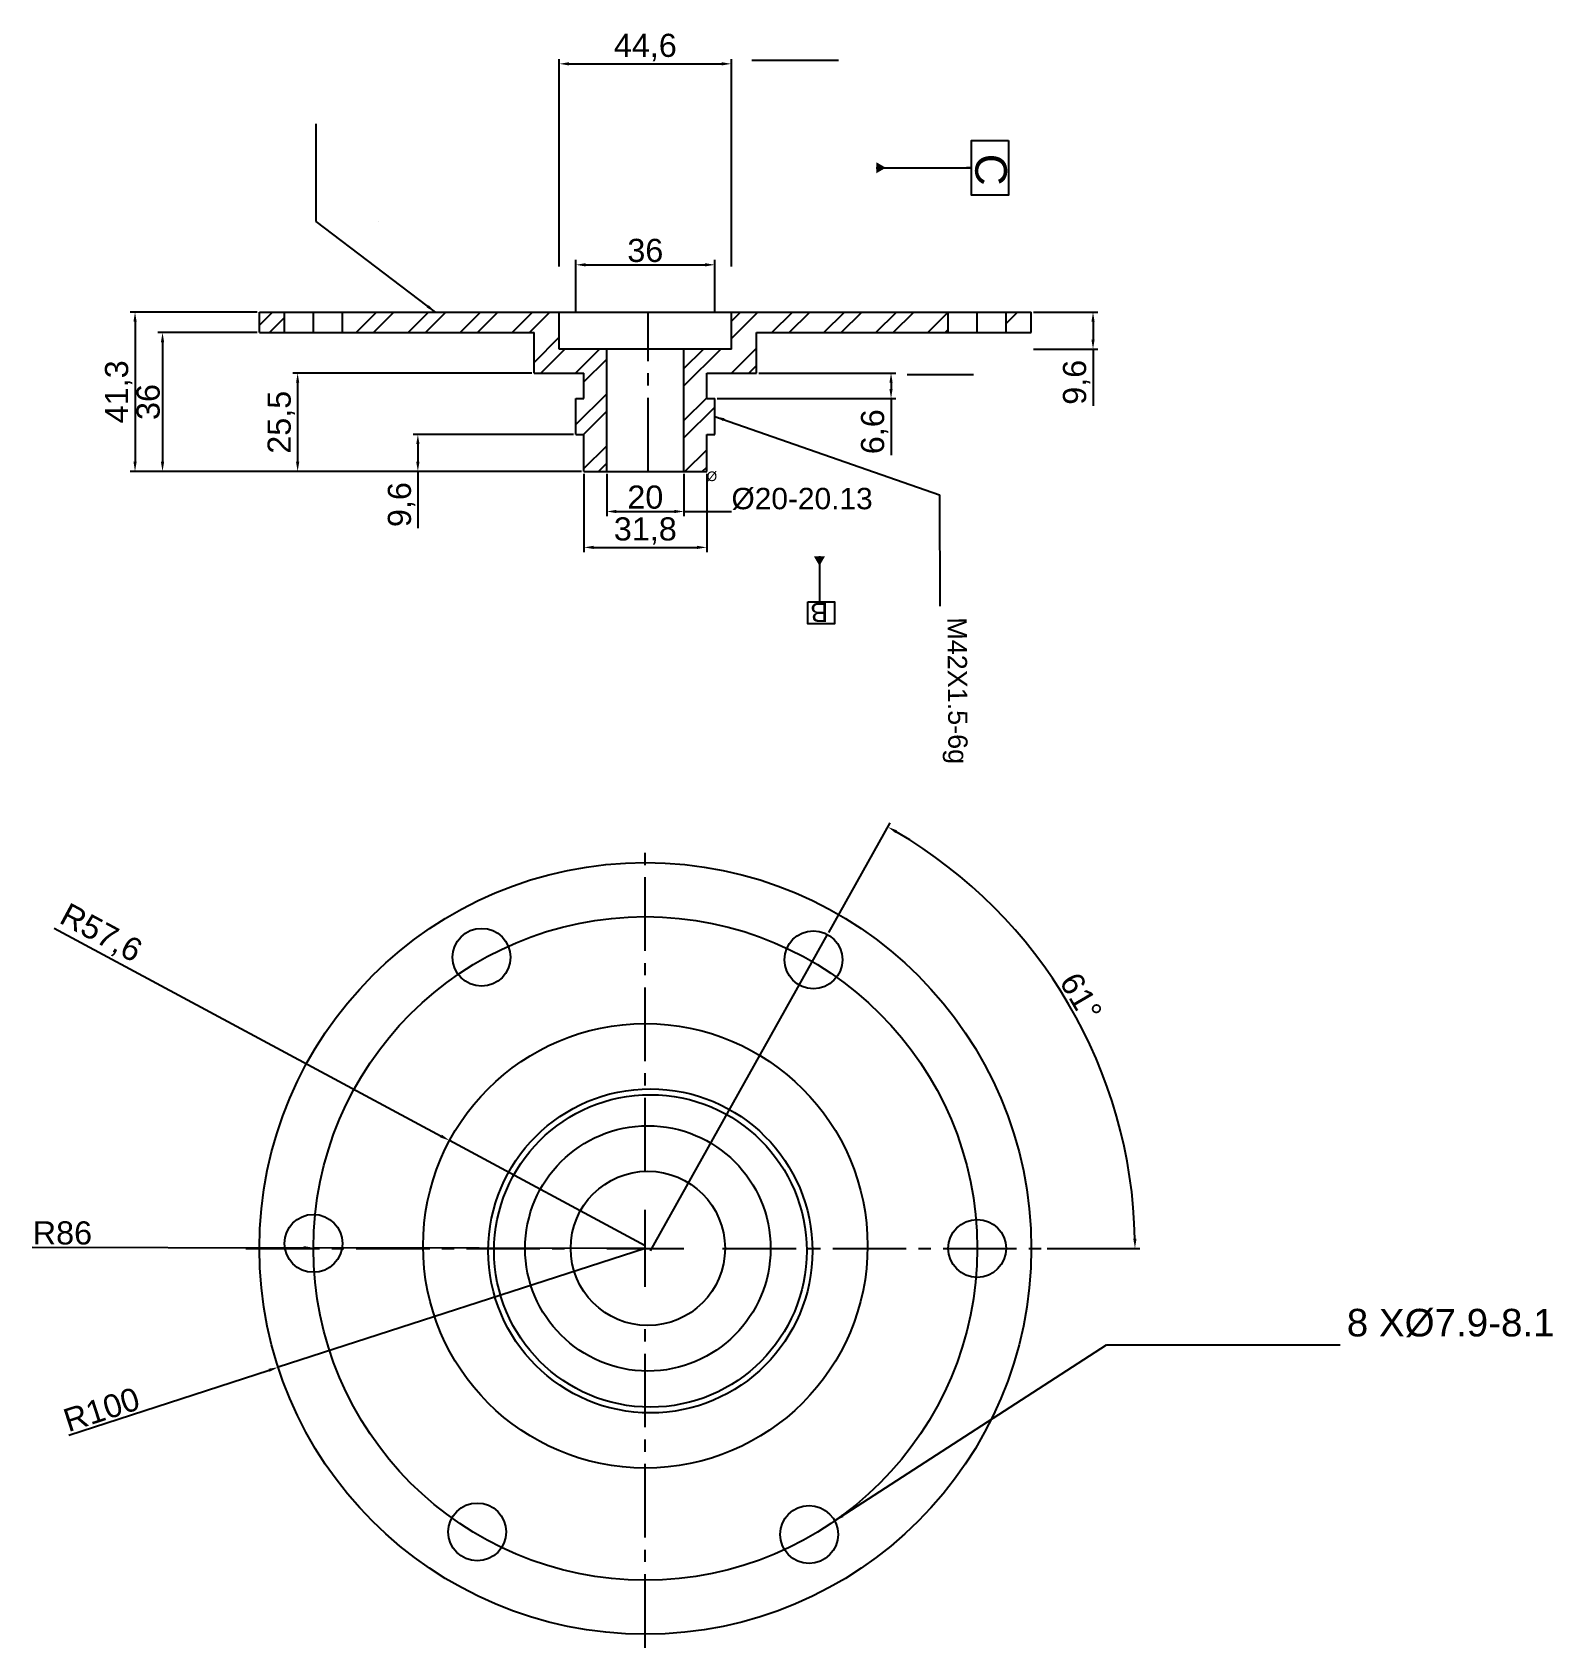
# Model space of a CAD drawing. Header units: millimetres. Extents: x 3041 to 3435, y 1396 to 1815.
import ezdxf

# ---------------------------------------------------------------- set-up
doc = ezdxf.new("R2010")
doc.units = ezdxf.units.MM
doc.linetypes.add('CENTER2', pattern=[28.575, 19.05, -3.175, 3.175, -3.175])
doc.layers.get('0').update_dxf_attribs({"color": 1})
doc.layers.get('Defpoints').update_dxf_attribs({"color": 4})
doc.styles.get("Standard").update_dxf_attribs({"font": 'arial.ttf'})
doc.dimstyles.new('ISO-25', dxfattribs={"dimtxt": 6, "dimasz": 2.5, "dimexe": 1.25, "dimexo": 0.625, "dimtad": 1, "dimtxsty": 'Standard', "dimcen": 2.5, "dimadec": 0, "dimazin": 0, "dimtfac": 1, "dimtmove": 0, "dimatfit": 3, "dimfxl": 1, "dimarcsym": 0})

# ---------------------------------------------------------------- blocks, each defined once
blk = doc.blocks.new('*U1')
blk.add_circle((0, 0), 7.5)
blk = doc.blocks.new('*U2')
at = {"color": 0, "linetype": 'ByBlock', "lineweight": -2, "transparency": 16777216}
for p, rotation in [((3157.27, 1575.37), 119.9999999999999), ((3243.27, 1574.72), 59.99999999999996), ((3113.7, 1501.22), 180), ((3156.14, 1426.41), 240), ((3242.14, 1425.76), 299.9999999999999)]:
    blk.add_blockref('*U1', p, dxfattribs=dict(at, rotation=rotation))
blk.add_blockref('*U1', (3285.7, 1499.91), dxfattribs=at)
blk = doc.blocks.new('*D3')
at = {"color": 0, "lineweight": -2, "transparency": 16777216}
for p, q in [((3177.4, 1754.41), (3177.4, 1808.21)), ((3179.9, 1806.96), (3219.5, 1806.96)), ((3222, 1754.41), (3222, 1808.21))]:
    blk.add_line(p, q, dxfattribs=at)
at = {"color": 0, "transparency": 16777216}
for points in [[(3179.9, 1807.38), (3179.9, 1806.55), (3177.4, 1806.96)], [(3219.5, 1807.38), (3219.5, 1806.55), (3222, 1806.96)]]:
    blk.add_solid(points, dxfattribs=at)
at = {"layer": 'Defpoints', "color": 0, "transparency": 16777216}
for p in [(3222, 1806.96), (3177.4, 1753.78), (3222, 1753.78)]:
    blk.add_point(p, dxfattribs=at)
at = {"color": 0, "transparency": 16777216, "insert": (3199.7, 1811.2), "char_height": 6, "attachment_point": 5}
blk.add_mtext('44,6', dxfattribs=at)
blk = doc.blocks.new('*D4')
at = {"color": 0, "lineweight": -2, "transparency": 16777216}
for p, q in [((3181.7, 1742.69), (3181.7, 1756.12)), ((3184.2, 1754.87), (3215.2, 1754.87)), ((3217.7, 1742.69), (3217.7, 1756.12))]:
    blk.add_line(p, q, dxfattribs=at)
at = {"color": 0, "transparency": 16777216}
for points in [[(3184.2, 1755.28), (3184.2, 1754.45), (3181.7, 1754.87)], [(3215.2, 1755.28), (3215.2, 1754.45), (3217.7, 1754.87)]]:
    blk.add_solid(points, dxfattribs=at)
at = {"layer": 'Defpoints', "color": 0, "transparency": 16777216}
for p in [(3217.7, 1754.87), (3181.7, 1742.07), (3217.7, 1742.07)]:
    blk.add_point(p, dxfattribs=at)
at = {"color": 0, "transparency": 16777216, "insert": (3199.7, 1758.56), "char_height": 6, "attachment_point": 5}
blk.add_mtext('36', dxfattribs=at)
blk = doc.blocks.new('*D5')
at = {"color": 0, "lineweight": -2, "transparency": 16777216}
for p, q in [((3300.33, 1742.6), (3316.96, 1742.6)), ((3315.71, 1740.1), (3315.71, 1735.5)), ((3300.33, 1733), (3316.96, 1733)), ((3315.71, 1733), (3315.71, 1718.33))]:
    blk.add_line(p, q, dxfattribs=at)
at = {"color": 0, "transparency": 16777216}
for points in [[(3315.3, 1740.1), (3316.13, 1740.1), (3315.71, 1742.6)], [(3315.3, 1735.5), (3316.13, 1735.5), (3315.71, 1733)]]:
    blk.add_solid(points, dxfattribs=at)
at = {"layer": 'Defpoints', "color": 0, "transparency": 16777216}
for p in [(3299.7, 1742.6), (3299.7, 1733), (3315.71, 1733)]:
    blk.add_point(p, dxfattribs=at)
at = {"color": 0, "transparency": 16777216, "insert": (3311.48, 1724.41), "char_height": 6, "attachment_point": 5, "rotation": 90}
blk.add_mtext('9,6', dxfattribs=at)
blk = doc.blocks.new('*D6')
at = {"color": 0, "lineweight": -2, "transparency": 16777216}
for p, q in [((3229.13, 1726.8), (3264.63, 1726.8)), ((3263.38, 1724.3), (3263.38, 1722.7)), ((3218.33, 1720.2), (3264.63, 1720.2)), ((3263.38, 1720.2), (3263.38, 1705.5))]:
    blk.add_line(p, q, dxfattribs=at)
at = {"color": 0, "transparency": 16777216}
for points in [[(3262.96, 1724.3), (3263.79, 1724.3), (3263.38, 1726.8)], [(3262.96, 1722.7), (3263.79, 1722.7), (3263.38, 1720.2)]]:
    blk.add_solid(points, dxfattribs=at)
at = {"layer": 'Defpoints', "color": 0, "transparency": 16777216}
for p in [(3228.5, 1726.8), (3217.7, 1720.2), (3263.38, 1720.2)]:
    blk.add_point(p, dxfattribs=at)
at = {"color": 0, "transparency": 16777216, "insert": (3259.14, 1711.6), "char_height": 6, "attachment_point": 5, "rotation": 90}
blk.add_mtext('6,6', dxfattribs=at)
blk = doc.blocks.new('*D7')
at = {"color": 0, "lineweight": -2, "transparency": 16777216}
for p, q in [((3099.08, 1742.6), (3066.22, 1742.6)), ((3067.47, 1740.1), (3067.47, 1703.8)), ((3183.18, 1701.3), (3066.22, 1701.3))]:
    blk.add_line(p, q, dxfattribs=at)
at = {"color": 0, "transparency": 16777216}
for points in [[(3067.06, 1740.1), (3067.89, 1740.1), (3067.47, 1742.6)], [(3067.06, 1703.8), (3067.89, 1703.8), (3067.47, 1701.3)]]:
    blk.add_solid(points, dxfattribs=at)
at = {"layer": 'Defpoints', "color": 0, "transparency": 16777216}
for p in [(3099.7, 1742.6), (3067.47, 1701.3), (3183.8, 1701.3)]:
    blk.add_point(p, dxfattribs=at)
at = {"color": 0, "transparency": 16777216, "insert": (3063.24, 1721.95), "char_height": 6, "attachment_point": 5, "rotation": 90}
blk.add_mtext('41,3', dxfattribs=at)
blk = doc.blocks.new('*D8')
at = {"color": 0, "lineweight": -2, "transparency": 16777216}
for p, q in [((3099.08, 1737.3), (3073.34, 1737.3)), ((3074.59, 1734.8), (3074.59, 1703.8)), ((3099.08, 1701.3), (3073.34, 1701.3))]:
    blk.add_line(p, q, dxfattribs=at)
at = {"color": 0, "transparency": 16777216}
for points in [[(3074.18, 1734.8), (3075.01, 1734.8), (3074.59, 1737.3)], [(3074.18, 1703.8), (3075.01, 1703.8), (3074.59, 1701.3)]]:
    blk.add_solid(points, dxfattribs=at)
at = {"layer": 'Defpoints', "color": 0, "transparency": 16777216}
for p in [(3099.7, 1737.3), (3074.59, 1701.3), (3099.7, 1701.3)]:
    blk.add_point(p, dxfattribs=at)
at = {"color": 0, "transparency": 16777216, "insert": (3070.9, 1719.3), "char_height": 6, "attachment_point": 5, "rotation": 90}
blk.add_mtext('36', dxfattribs=at)
blk = doc.blocks.new('*D9')
at = {"color": 0, "lineweight": -2, "transparency": 16777216}
for p, q in [((3170.28, 1726.8), (3108.35, 1726.8)), ((3109.6, 1724.3), (3109.6, 1703.8)), ((3170.28, 1701.3), (3108.35, 1701.3))]:
    blk.add_line(p, q, dxfattribs=at)
at = {"color": 0, "transparency": 16777216}
for points in [[(3109.19, 1724.3), (3110.02, 1724.3), (3109.6, 1726.8)], [(3109.19, 1703.8), (3110.02, 1703.8), (3109.6, 1701.3)]]:
    blk.add_solid(points, dxfattribs=at)
at = {"layer": 'Defpoints', "color": 0, "transparency": 16777216}
for p in [(3170.9, 1726.8), (3109.6, 1701.3), (3170.9, 1701.3)]:
    blk.add_point(p, dxfattribs=at)
at = {"color": 0, "transparency": 16777216, "insert": (3105.37, 1714.05), "char_height": 6, "attachment_point": 5, "rotation": 90}
blk.add_mtext('25,5', dxfattribs=at)
blk = doc.blocks.new('*D10')
at = {"color": 0, "lineweight": -2, "transparency": 16777216}
for p, q in [((3181.08, 1710.9), (3139.51, 1710.9)), ((3140.76, 1708.4), (3140.76, 1703.8)), ((3181.08, 1701.3), (3139.51, 1701.3)), ((3140.76, 1701.3), (3140.76, 1686.63))]:
    blk.add_line(p, q, dxfattribs=at)
at = {"color": 0, "transparency": 16777216}
for points in [[(3140.34, 1708.4), (3141.18, 1708.4), (3140.76, 1710.9)], [(3140.34, 1703.8), (3141.18, 1703.8), (3140.76, 1701.3)]]:
    blk.add_solid(points, dxfattribs=at)
at = {"layer": 'Defpoints', "color": 0, "transparency": 16777216}
for p in [(3181.7, 1710.9), (3140.76, 1701.3), (3181.7, 1701.3)]:
    blk.add_point(p, dxfattribs=at)
at = {"color": 0, "transparency": 16777216, "insert": (3136.53, 1692.71), "char_height": 6, "attachment_point": 5, "rotation": 90}
blk.add_mtext('9,6', dxfattribs=at)
blk = doc.blocks.new('*D11')
at = {"color": 0, "lineweight": -2, "transparency": 16777216}
for p, q in [((3189.7, 1700.67), (3189.7, 1689.67)), ((3209.7, 1700.67), (3209.7, 1689.67)), ((3192.2, 1690.92), (3207.2, 1690.92))]:
    blk.add_line(p, q, dxfattribs=at)
at = {"color": 0, "transparency": 16777216}
for points in [[(3192.2, 1691.34), (3192.2, 1690.5), (3189.7, 1690.92)], [(3207.2, 1691.34), (3207.2, 1690.5), (3209.7, 1690.92)]]:
    blk.add_solid(points, dxfattribs=at)
at = {"layer": 'Defpoints', "color": 0, "transparency": 16777216}
for p in [(3189.7, 1701.3), (3209.7, 1701.3), (3209.7, 1690.92)]:
    blk.add_point(p, dxfattribs=at)
at = {"color": 0, "transparency": 16777216, "insert": (3199.7, 1694.61), "char_height": 6, "attachment_point": 5}
blk.add_mtext('20', dxfattribs=at)
blk = doc.blocks.new('*D12')
at = {"color": 0, "lineweight": -2, "transparency": 16777216}
for p, q in [((3183.8, 1700.67), (3183.8, 1680.37)), ((3215.6, 1700.67), (3215.6, 1680.37)), ((3186.3, 1681.62), (3213.1, 1681.62))]:
    blk.add_line(p, q, dxfattribs=at)
at = {"color": 0, "transparency": 16777216}
for points in [[(3186.3, 1682.04), (3186.3, 1681.2), (3183.8, 1681.62)], [(3213.1, 1682.04), (3213.1, 1681.2), (3215.6, 1681.62)]]:
    blk.add_solid(points, dxfattribs=at)
at = {"layer": 'Defpoints', "color": 0, "transparency": 16777216}
for p in [(3183.8, 1701.3), (3215.6, 1701.3), (3215.6, 1681.62)]:
    blk.add_point(p, dxfattribs=at)
at = {"color": 0, "transparency": 16777216, "insert": (3199.7, 1685.85), "char_height": 6, "attachment_point": 5}
blk.add_mtext('31,8', dxfattribs=at)
blk = doc.blocks.new('*U13')
at = {"color": 0, "linetype": 'CENTER2', "transparency": 16777216}
for p, q in [((0, 20), (0, 103.5)), ((-103.5, 0), (-20, 0)), ((20, 0), (103.5, 0)), ((0, -103.5), (0, -20))]:
    blk.add_line(p, q, dxfattribs=at)
at = {"color": 0, "linetype": 'Continuous', "transparency": 16777216}
for p, q in [((0, -10), (0, 10)), ((-10, 0), (10, 0))]:
    blk.add_line(p, q, dxfattribs=at)
blk = doc.blocks.new('*D14')
at = {"color": 0, "lineweight": -2, "transparency": 16777216}
for p, q in [((3046.55, 1582.95), (3146.77, 1529.04)), ((3199.7, 1500.56), (3148.98, 1527.85))]:
    blk.add_line(p, q, dxfattribs=at)
at = {"color": 0, "transparency": 16777216}
blk.add_solid([(3146.97, 1529.4), (3146.58, 1528.67), (3148.98, 1527.85)], dxfattribs=at)
at = {"layer": 'Defpoints', "color": 0, "transparency": 16777216}
for p in [(3148.98, 1527.85), (3199.7, 1500.56)]:
    blk.add_point(p, dxfattribs=at)
at = {"color": 0, "transparency": 16777216, "insert": (3058.5, 1581.33), "char_height": 6, "attachment_point": 5, "rotation": 331.7212}
blk.add_mtext('R57,6', dxfattribs=at)
blk = doc.blocks.new('*D15')
at = {"color": 0, "lineweight": -2, "transparency": 16777216}
for p, q in [((3199.7, 1499.91), (3104.57, 1469.1)), ((3050.3, 1451.52), (3102.19, 1468.32))]:
    blk.add_line(p, q, dxfattribs=at)
at = {"color": 0, "transparency": 16777216}
blk.add_solid([(3102.06, 1468.72), (3102.32, 1467.93), (3104.57, 1469.1)], dxfattribs=at)
at = {"layer": 'Defpoints', "color": 0, "transparency": 16777216}
for p in [(3199.7, 1499.91), (3104.57, 1469.1)]:
    blk.add_point(p, dxfattribs=at)
at = {"color": 0, "transparency": 16777216, "insert": (3058.79, 1458.14), "char_height": 6, "attachment_point": 5, "rotation": 17.9473}
blk.add_mtext('R100', dxfattribs=at)
blk = doc.blocks.new('*D16')
at = {"color": 0, "lineweight": -2, "transparency": 16777216}
for p, q in [((3040.85, 1500.21), (3111.2, 1500.08)), ((3199.7, 1499.91), (3113.7, 1500.07))]:
    blk.add_line(p, q, dxfattribs=at)
at = {"color": 0, "transparency": 16777216}
blk.add_solid([(3111.2, 1500.5), (3111.2, 1499.66), (3113.7, 1500.07)], dxfattribs=at)
at = {"layer": 'Defpoints', "color": 0, "transparency": 16777216}
for p in [(3113.7, 1500.07), (3199.7, 1499.91)]:
    blk.add_point(p, dxfattribs=at)
at = {"color": 0, "transparency": 16777216, "insert": (3048.65, 1503.89), "char_height": 6, "attachment_point": 5, "rotation": 359.8904}
blk.add_mtext('R86', dxfattribs=at)
blk = doc.blocks.new('*D17')
at = {"color": 0, "lineweight": -2, "transparency": 16777216}
for p, q in [((3247.24, 1581.8), (3263.17, 1610.25)), ((3303.83, 1499.91), (3327.84, 1499.91))]:
    blk.add_line(p, q, dxfattribs=at)
blk.add_arc((3201.38, 1499.91), 125.21, 1.144, 59.6083, dxfattribs=at)
at = {"color": 0, "transparency": 16777216}
for points in [[(3264.52, 1607.55), (3264.93, 1608.28), (3262.56, 1609.16)], [(3326.98, 1502.41), (3326.15, 1502.41), (3326.59, 1499.91)]]:
    blk.add_solid(points, dxfattribs=at)
at = {"layer": 'Defpoints', "color": 0, "transparency": 16777216}
for p in [(3246.93, 1581.26), (3318.85, 1543.25), (3201.01, 1499.25), (3219.7, 1499.91), (3303.2, 1499.91)]:
    blk.add_point(p, dxfattribs=at)
at = {"color": 0, "transparency": 16777216, "insert": (3312.58, 1565.09), "char_height": 6, "attachment_point": 5, "rotation": 300.3761}
blk.add_mtext('61°', dxfattribs=at)
blk = doc.blocks.new('*U21')
at = {"color": 0, "linetype": 'CENTER2', "transparency": 16777216}
blk.add_line((0, -15.15), (0, 26.1), dxfattribs=at)

msp = doc.modelspace()

# ---------------------------------------------------------------- hatches: boundary and pattern name
h = msp.add_hatch()
h.set_pattern_fill('ANSI32', color=6)
h.paths.add_polyline_path([(3278.202, 1742.598), (3222.002, 1742.598), (3222.002, 1732.998), (3209.702, 1732.998), (3209.702, 1701.298), (3215.602, 1701.298), (3215.602, 1710.898), (3217.702, 1710.898), (3217.702, 1720.198), (3215.602, 1720.198), (3215.602, 1726.798), (3228.502, 1726.798), (3228.502, 1737.298), (3278.202, 1737.298)])
h.paths.add_polyline_path([(3177.402, 1742.598), (3121.202, 1742.598), (3121.202, 1737.298), (3170.902, 1737.298), (3170.902, 1726.798), (3183.802, 1726.798), (3183.802, 1720.198), (3181.702, 1720.198), (3181.702, 1710.898), (3183.802, 1710.898), (3183.802, 1701.298), (3189.702, 1701.298), (3189.702, 1732.998), (3177.402, 1732.998)])
h.paths.add_polyline_path([(3299.702, 1742.598), (3293.202, 1742.598), (3293.202, 1737.298), (3299.702, 1737.298)])
h.paths.add_polyline_path([(3106.202, 1742.598), (3099.702, 1742.598), (3099.702, 1737.298), (3106.202, 1737.298)])
h = msp.add_hatch()
h.set_pattern_fill('ANSI32', color=6)
h.paths.add_polyline_path([(3299.702, 1742.598), (3293.202, 1742.598), (3293.202, 1737.298), (3299.702, 1737.298)])

# ---------------------------------------------------------------- linework, layer by layer
at = {"color": 0}
for p, q in [((3249.725, 1807.797), (3227.259, 1807.797)), ((3284.721, 1726.319), (3267.58, 1726.319))]:
    msp.add_line(p, q, dxfattribs=at)
at = {"color": 6}
msp.add_line((3130.45, 1766.055), (3130.45, 1766.055), dxfattribs=at)
for p, q in [((3099.702, 1737.298), (3099.702, 1742.598)), ((3099.702, 1742.598), (3299.702, 1742.598)), ((3106.202, 1737.298), (3106.202, 1742.598)), ((3121.202, 1737.298), (3121.202, 1742.598)), ((3177.402, 1732.998), (3177.402, 1742.598)), ((3222.002, 1732.998), (3222.002, 1742.598)), ((3278.202, 1737.298), (3278.202, 1742.598)), ((3293.202, 1737.298), (3293.202, 1742.598)), ((3299.702, 1737.298), (3299.702, 1742.598)), ((3099.702, 1737.298), (3170.902, 1737.298)), ((3170.902, 1726.798), (3170.902, 1737.298)), ((3228.502, 1726.798), (3228.502, 1737.298)), ((3228.502, 1737.298), (3299.702, 1737.298)), ((3222.002, 1732.998), (3177.402, 1732.998)), ((3189.702, 1701.298), (3189.702, 1732.998)), ((3209.702, 1701.298), (3209.702, 1732.998)), ((3170.902, 1726.798), (3183.802, 1726.798)), ((3183.802, 1720.198), (3183.802, 1726.798)), ((3215.602, 1720.198), (3215.602, 1726.798)), ((3215.602, 1726.798), (3228.502, 1726.798)), ((3181.702, 1710.898), (3181.702, 1720.198)), ((3181.702, 1720.198), (3183.802, 1720.198)), ((3215.602, 1720.198), (3217.702, 1720.198)), ((3217.702, 1710.898), (3217.702, 1720.198)), ((3181.702, 1710.898), (3183.802, 1710.898)), ((3183.802, 1701.298), (3183.802, 1710.898)), ((3215.602, 1701.298), (3215.602, 1710.898)), ((3215.602, 1710.898), (3217.702, 1710.898)), ((3183.802, 1701.298), (3215.602, 1701.298)), ((3201.013, 1499.255), (3246.933, 1581.259))]:
    msp.add_line(p, q)
at = {"color": 2, "linetype": 'CENTER2'}
for p, q in [((3113.702, 1737.298), (3113.702, 1742.598)), ((3285.702, 1737.298), (3285.702, 1742.598))]:
    msp.add_line(p, q, dxfattribs=at)
at = {"color": 4}
msp.add_line((3209.702, 1690.921), (3222.029, 1690.921), dxfattribs=at)
at = {"color": 0}
for points in [[(3293.838, 1787.098), (3293.838, 1772.948), (3284.264, 1772.948), (3284.264, 1787.098)], [(3241.784, 1667.493), (3248.739, 1667.493), (3248.739, 1661.787), (3241.784, 1661.787)]]:
    msp.add_lwpolyline(points, close=True, dxfattribs=at)
for centre, radius in [((3199.702, 1499.91), 100), ((3199.702, 1500.564), 57.6), ((3201.013, 1499.255), 42), ((3201.013, 1499.255), 40.5), ((3200.358, 1499.91), 31.8), ((3200.358, 1499.91), 20)]:
    msp.add_circle(centre, radius)
at = {"color": 3}
msp.add_circle((3199.702, 1499.91), 86, dxfattribs=at)

# ---------------------------------------------------------------- block references
at = {"color": 0, "linetype": 'CENTER2'}
msp.add_blockref('*U21', (3200.468, 1716.501), dxfattribs=at)
at = {"color": 40, "linetype": 'CENTER2', "true_color": 0xf8d731}
msp.add_blockref('*U13', (3199.702, 1499.91), dxfattribs=at)
msp.add_blockref('*U2', (0, 0))

# ---------------------------------------------------------------- texts
at = {"color": 6, "attachment_point": 1}
for s, width, gutter_width, heights, insert, char_height, rotation in [('{\\C0;C}', 7.0752, 10.223, [0], (3293.375, 1783.647), 8.1788, 270), ('{\\H0.5x;\\C0;M42X1.5-6g}', 40.21898, 12.5, [1.909583602355269e-13], (3282.99, 1663.514), 10, 270.39633)]:
    msp.add_mtext_dynamic_manual_height_columns(s, width=width, gutter_width=gutter_width, heights=heights, dxfattribs=dict(at, insert=insert, char_height=char_height, rotation=rotation))
at = {"color": 6, "insert": (3215.602, 1701.298), "char_height": 2.5, "attachment_point": 1}
msp.add_mtext_dynamic_manual_height_columns('%%C', width=26.51457, gutter_width=12.5, heights=[0], dxfattribs=at)
at = {"color": 4, "insert": (3222.029, 1697.047), "char_height": 5.54253, "attachment_point": 1}
msp.add_mtext_dynamic_manual_height_columns('%%C20-20.13', width=55.99971, gutter_width=27.713, heights=[0], dxfattribs=at)
at = {"color": 0, "insert": (3247.097, 1662.263), "char_height": 5, "attachment_point": 1, "rotation": 180}
msp.add_mtext_dynamic_manual_height_columns('B', width=10, gutter_width=12.5, heights=[0], dxfattribs=at)
at = {"color": 0, "insert": (3381.474, 1484.237), "char_height": 7.14862, "attachment_point": 1}
msp.add_mtext_dynamic_manual_height_columns('8 X%%C7.9-8.1', width=263.93307, gutter_width=35.743, heights=[0], dxfattribs=at)

# ---------------------------------------------------------------- dimensions: what is measured, and where the dimension line sits
at = {"color": 4}
for base, p1, p2, picture, middle in [((3222.002, 1806.965), (3177.402, 1753.782), (3222.002, 1753.782), '*D3', (3199.702, 1811.195)), ((3217.702, 1754.866), (3181.702, 1742.066), (3217.702, 1742.066), '*D4', (3199.702, 1758.557)), ((3215.602, 1681.622), (3183.802, 1701.298), (3215.602, 1701.298), '*D12', (3199.702, 1685.852)), ((3209.702, 1690.921), (3189.702, 1701.298), (3209.702, 1701.298), '*D11', (3199.702, 1694.609))]:
    dim = msp.add_linear_dim(base=base, p1=p1, p2=p2, dimstyle='ISO-25', dxfattribs=at)
    dim.commit()
    dim.dimension.update_dxf_attribs({"geometry": picture, "text_midpoint": middle})
for base, p1, p2, picture, middle in [((3067.472, 1701.298), (3099.702, 1742.598), (3183.802, 1701.298), '*D7', (3063.241, 1721.948)), ((3315.715, 1732.998), (3299.702, 1742.598), (3299.702, 1732.998), '*D5', (3311.484, 1724.413)), ((3074.593, 1701.298), (3099.702, 1737.298), (3099.702, 1701.298), '*D8', (3070.903, 1719.298)), ((3109.605, 1701.298), (3170.902, 1726.798), (3170.902, 1701.298), '*D9', (3105.374, 1714.048)), ((3263.376, 1720.198), (3228.502, 1726.798), (3217.702, 1720.198), '*D6', (3259.145, 1711.597)), ((3140.76, 1701.298), (3181.702, 1710.898), (3181.702, 1701.298), '*D10', (3136.529, 1692.713))]:
    dim = msp.add_linear_dim(base=base, p1=p1, p2=p2, angle=90, dimstyle='ISO-25', dxfattribs=at)
    dim.commit()
    dim.dimension.update_dxf_attribs({"geometry": picture, "text_midpoint": middle})
dim = msp.add_angular_dim_2l(base=(3318.85, 1543.248), line1=((3219.702, 1499.91), (3303.202, 1499.91)), line2=((3201.013, 1499.255), (3246.933, 1581.259)), dimstyle='ISO-25', dxfattribs=at)
dim.commit()
dim.dimension.update_dxf_attribs({"geometry": '*D17', "text_midpoint": (3312.584, 1565.09)})
for center, mpoint, picture, middle in [((3199.702, 1500.564), (3148.976, 1527.853), '*D14', (3056.492, 1577.607)), ((3199.702, 1499.91), (3113.702, 1500.074), '*D16', (3048.643, 1500.199)), ((3199.702, 1499.91), (3104.568, 1469.095), '*D15', (3059.926, 1454.636))]:
    dim = msp.add_radius_dim(center=center, mpoint=mpoint, dimstyle='ISO-25', dxfattribs=at)
    dim.commit()
    dim.dimension.update_dxf_attribs({"geometry": picture, "text_midpoint": middle, "dimtype": 164})

# ---------------------------------------------------------------- leaders
at = {"color": 0}
for points, override in [([(3145.288, 1742.598), (3114.441, 1766.055), (3114.441, 1791.403)], {"dimgap": 0.625, "dimtad": 0}), ([(3217.702, 1715.548), (3275.973, 1695.215), (3276.015, 1666.374)], {"dimgap": 0.625, "dimtad": 0}), ([(3244.821, 1679.308), (3244.821, 1667.649)], {"dimgap": 0.625, "dimtad": 0, "dimldrblk": 'DatumFilled'}), ([(3248.76, 1429.274), (3319.246, 1474.882), (3379.796, 1474.882)], {"dimgap": 0.625, "dimtad": 0})]:
    msp.add_leader(points, dimstyle='ISO-25', override=override, dxfattribs=at)
at = {"color": 7}
msp.add_leader([(3259.539, 1780.023), (3284.264, 1780.023), (3282.897, 1780.023)], dimstyle='ISO-25', override={"dimgap": 0.625, "dimtad": 0, "dimldrblk": 'DatumFilled'}, dxfattribs=at)

doc.saveas('drawing.dxf')
